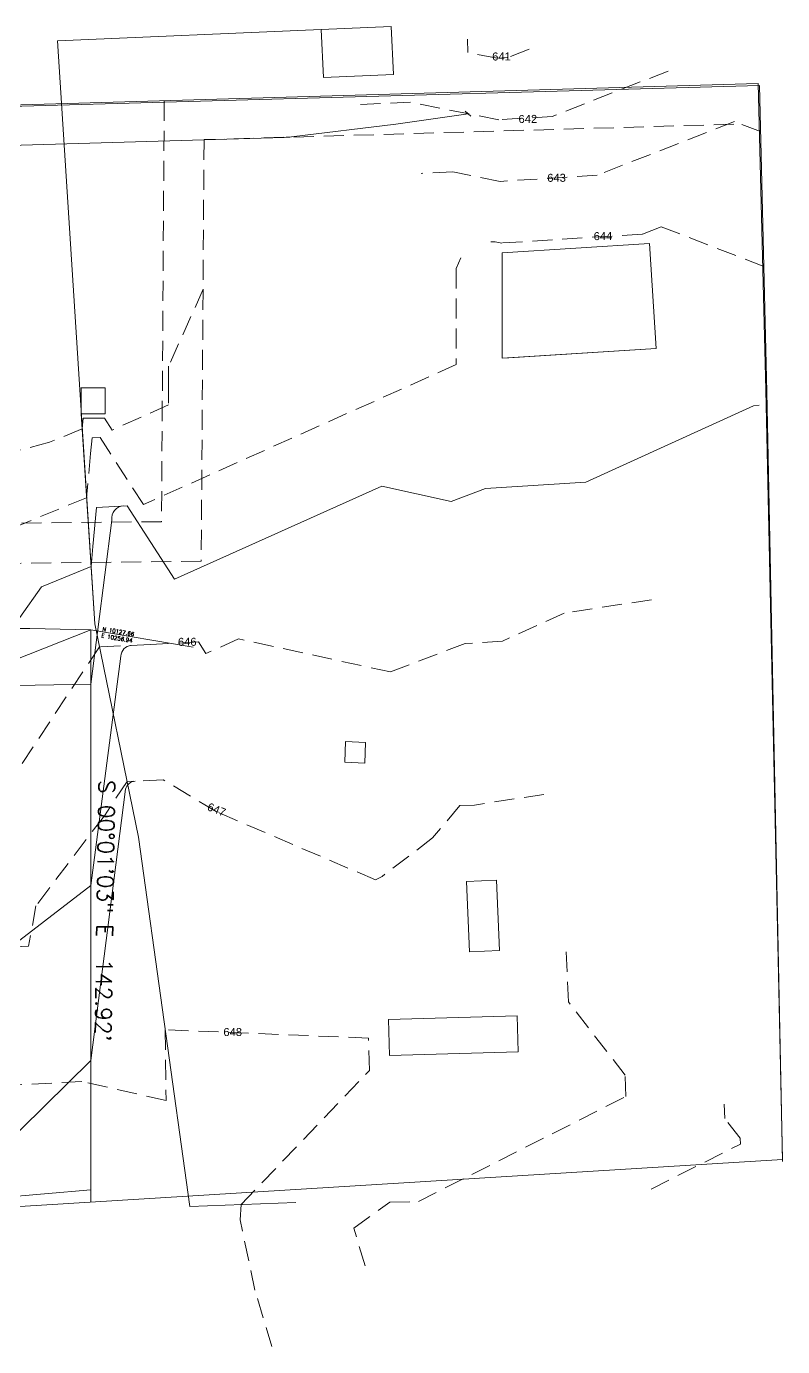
# Model space of a CAD drawing. Extents: x 9856 to 10430, y 9841 to 10512.
# Drawn here: x 10240.9 to 10429.9, y 9948.6 to 10278.4 of the extents above; entities that cross this region are included whole.
import ezdxf
from ezdxf.enums import TextEntityAlignment as Align

# ---------------------------------------------------------------- set-up
doc = ezdxf.new("R2010")
doc.units = 0
doc.header["$LTSCALE"] = 20
doc.header["$MEASUREMENT"] = 0
doc.linetypes.add('DASHED2', pattern=[0.375, 0.25, -0.125])
doc.linetypes.add('HIDDEN', pattern=[0.375, 0.25, -0.125])
doc.layers.add('CONTOURS', color=35, linetype='CONTINUOUS')
doc.layers.add('TP-SRF-FLT', color=7, linetype='CONTINUOUS')
for name, color, linetype, lineweight in [('EBLDG', 164, 'CONTINUOUS', 30), ('EBNDY', 210, 'CONTINUOUS', 100), ('EBNDY_T', 212, 'CONTINUOUS', 30), ('EC', 35, 'HIDDEN', 140), ('EFNC', 140, 'FENCELINEX', 25), ('PC', 214, 'CONTINUOUS', 53), ('PCNTR_PND', 7, 'CONTINUOUS', 100), ('PESMT', 7, 'DASHED2', 30), ('PLOT_D', 7, 'CONTINUOUS', 30)]:
    doc.layers.add(name, color=color, linetype=linetype, lineweight=lineweight)
doc.layers.add('mwn boundary', color=7, linetype='CONTINUOUS', plot=False)
doc.styles.add('ARIEL', font='swiss.ttf')
doc.styles.get("Standard").update_dxf_attribs({"font": 'simplex.shx'})
doc.linetypes.add('FENCELINEX', pattern='A,0.25,-0.1,[133,ltypeshp.shx,S=0.1,R=0,X=-0.1,Y=0],-0.1,1', length=1.45)

msp = doc.modelspace()

# ---------------------------------------------------------------- linework, layer by layer
at = {"layer": 'CONTOURS', "lineweight": 0}
for p, q in [((10422.66, 10183.61, 645), (10380.71, 10164.58, 645)), ((10424.07, 10183.82, 645), (10422.66, 10183.61, 645)), ((10329.73, 10163.54, 645), (10277.92, 10140.37, 645)), ((10347.07, 10159.75, 645), (10329.73, 10163.54, 645)), ((10355.6, 10163.01, 645), (10347.07, 10159.75, 645)), ((10380.71, 10164.58, 645), (10355.6, 10163.01, 645)), ((10266.08, 10158.7, 645), (10258.42, 10158.28, 645)), ((10277.92, 10140.37, 645), (10266.08, 10158.7, 645)), ((10258.42, 10158.28, 645), (10257.47, 10148.48, 645)), ((10257.47, 10148.48, 645), (10257.02, 10143.47, 645)), ((10257.02, 10143.47, 645), (10244.63, 10138.41, 645)), ((10244.63, 10138.41, 645), (10228.39, 10115.53, 645))]:
    msp.add_line(p, q, dxfattribs=at)
at = {"layer": 'EBLDG', "lineweight": 0}
for p, q in [((10332.07, 10278.44, -5.23), (10314.58, 10277.68, -5.23)), ((10314.58, 10277.68, -5.23), (10315.1, 10265.69, -4.59)), ((10332.07, 10278.44, -5.23), (10332.59, 10266.45, -4.59)), ((10332.59, 10266.45, -4.59), (10315.1, 10265.69, -4.59)), ((10359.77, 10221.86, -2.45), (10396.59, 10224.19, -2.03)), ((10359.81, 10195.55, -2.1), (10359.77, 10221.86, -2.45)), ((10398.25, 10197.94, -2.03), (10396.59, 10224.19, -2.03)), ((10361.43, 10195.62, -2.45), (10359.81, 10195.55, -2.1)), ((10361.43, 10195.62, -2.45), (10398.25, 10197.94, -2.03)), ((10254.59, 10181.67, -3.01), (10254.59, 10188.16, -3.41)), ((10254.59, 10188.16, -3.41), (10260.59, 10188.16, -3.41)), ((10260.59, 10181.67, -3.01), (10260.59, 10188.16, -3.41)), ((10254.59, 10181.67, -3.01), (10260.59, 10181.67, -3.01)), ((10320.66, 10099.78, 0.22), (10320.45, 10094.6, 0.03)), ((10325.66, 10099.57, 0.22), (10320.66, 10099.78, 0.22)), ((10325.66, 10099.57, 0.22), (10325.44, 10094.39, 0.03)), ((10325.44, 10094.39, 0.03), (10320.45, 10094.6, 0.03)), ((10350.89, 10064.85, 1.36), (10358.38, 10065.17, 1.36)), ((10351.63, 10047.25, 1.25), (10350.89, 10064.85, 1.36)), ((10359.13, 10047.56, 1.25), (10358.38, 10065.17, 1.36)), ((10351.63, 10047.25, 1.25), (10359.13, 10047.56, 1.25)), ((10331.36, 10030.37, 1.76), (10363.55, 10031.24, 1.57)), ((10331.36, 10030.37, 1.76), (10331.6, 10021.37, 1.76)), ((10363.79, 10022.24, 1.57), (10363.55, 10031.24, 1.57)), ((10331.6, 10021.37, 1.76), (10363.79, 10022.24, 1.57))]:
    msp.add_line(p, q, dxfattribs=at)
at = {"layer": 'EBNDY', "lineweight": 0}
for p, q in [((9968.01, 10250.87), (10423.8, 10264.19)), ((10423.8, 10264.19), (10425.67, 10187.68)), ((10425.67, 10187.68), (10429.87, 9995.38)), ((10256.94, 10127.66), (10256.98, 9984.74)), ((10429.87, 9995.38), (9965.72, 9966.81))]:
    msp.add_line(p, q, dxfattribs=at)
msp.add_arc((10236.01, 9516.77), 611.25, 88.03766, 99.45722, dxfattribs=at)
at = {"layer": 'EC', "lineweight": 0}
for p, q in [((10351.23, 10271.93, 641), (10351.09, 10275.28, 641)), ((10358.54, 10270.48, 641), (10351.23, 10271.93, 641)), ((10361.06, 10270.64, 641), (10358.54, 10270.48, 641)), ((10366.52, 10272.78, 641), (10361.06, 10270.64, 641)), ((10401.29, 10267.28, 642), (10372.3, 10255.94, 642)), ((10336.84, 10259.48, 642), (10322.08, 10258.84, 642)), ((10358.93, 10255.1, 642), (10336.84, 10259.48, 642)), ((10372.3, 10255.94, 642), (10358.93, 10255.1, 642)), ((10417.85, 10254.67, 643), (10383.55, 10241.24, 643)), ((10424.4, 10252.14, 643), (10417.85, 10254.67, 643)), ((10347.45, 10242.07, 643), (10339.53, 10241.72, 643)), ((10359.32, 10239.71, 643), (10347.45, 10242.07, 643)), ((10383.55, 10241.24, 643), (10359.32, 10239.71, 643)), ((10399.52, 10228.39, 644), (10394.79, 10226.54, 644)), ((10425.19, 10218.49, 644), (10399.52, 10228.39, 644)), ((10358.07, 10224.65, 644), (10356.98, 10224.6, 644)), ((10359.71, 10224.32, 644), (10358.07, 10224.65, 644)), ((10394.79, 10226.54, 644), (10359.71, 10224.32, 644)), ((10349.47, 10220.61, 644), (10348.27, 10217.95, 644)), ((10348.27, 10217.95, 644), (10348.3, 10194.69, 644)), ((10285.07, 10212.8, 643), (10276.4, 10193.53, 643)), ((10348.3, 10194.69, 644), (10348.3, 10193.94, 644)), ((10348.3, 10193.94, 644), (10270.11, 10158.98, 644)), ((10276.4, 10193.53, 643), (10276.41, 10189.33, 643)), ((10276.41, 10189.33, 643), (10276.4, 10183.88, 643)), ((10276.4, 10183.88, 643), (10262.3, 10177.58, 643)), ((10255.07, 10180.57, 643), (10254.83, 10177.89, 643)), ((10259.76, 10180.57, 643), (10255.07, 10180.57, 643)), ((10260.35, 10180.6, 643), (10259.76, 10180.57, 643)), ((10262.3, 10177.58, 643), (10260.35, 10180.6, 643)), ((10254.83, 10177.89, 643), (10246.61, 10174.53, 643)), ((10257.29, 10175.63, 644), (10256.91, 10171.71, 644)), ((10259.28, 10175.74, 644), (10257.29, 10175.63, 644)), ((10270.11, 10158.98, 644), (10259.28, 10175.74, 644)), ((10246.61, 10174.53, 643), (10221.26, 10167.88, 643)), ((10256.91, 10171.71, 644), (10255.92, 10160.68, 644)), ((10255.92, 10160.68, 644), (10228.61, 10149.53, 644)), ((10397.15, 10135.19, 646), (10375.29, 10131.86, 646)), ((10375.29, 10131.86, 646), (10359.84, 10124.85, 646)), ((10293.92, 10125.43, 646), (10285.73, 10121.77, 646)), ((10331.91, 10117.15, 646), (10293.92, 10125.43, 646)), ((10259.1, 10123.46, 646), (10239.74, 10094.16, 646)), ((10271.85, 10124, 646), (10259.1, 10123.46, 646)), ((10283.86, 10124.67, 646), (10271.85, 10124, 646)), ((10285.73, 10121.77, 646), (10283.86, 10124.67, 646)), ((10350.58, 10124.28, 646), (10331.91, 10117.15, 646)), ((10359.84, 10124.85, 646), (10350.58, 10124.28, 646)), ((10266.01, 10089.81, 647), (10260.35, 10081.25, 647)), ((10275.04, 10090.19, 647), (10266.01, 10089.81, 647)), ((10288.33, 10082.27, 647), (10275.04, 10090.19, 647)), ((10370.23, 10086.56, 647), (10352.87, 10083.92, 647)), ((10349.23, 10083.77, 647), (10342.41, 10075.69, 647)), ((10352.87, 10083.92, 647), (10349.23, 10083.77, 647)), ((10260.35, 10081.25, 647), (10243.25, 10058.72, 647)), ((10328.14, 10065.22, 647), (10288.33, 10082.27, 647)), ((10342.41, 10075.69, 647), (10329.78, 10066.08, 647)), ((10329.78, 10066.08, 647), (10328.14, 10065.22, 647)), ((10243.25, 10058.72, 647), (10241.41, 10048.63, 647)), ((10241.41, 10048.63, 647), (10234.98, 10048.3, 647)), ((10376.34, 10034.74, 647), (10375.78, 10048.06, 647)), ((10390.57, 10016.42, 647), (10376.34, 10034.74, 647)), ((10326.37, 10025.68, 648), (10275.56, 10027.77, 648)), ((10275.56, 10027.77, 648), (10275.76, 10010.12, 648)), ((10326.59, 10017.59, 648), (10326.37, 10025.68, 648)), ((10294.55, 9984.1, 648), (10326.59, 10017.59, 648)), ((10254.73, 10014.85, 648), (10236.66, 10013.93, 648)), ((10275.76, 10010.12, 648), (10254.73, 10014.85, 648)), ((10390.71, 10011.09, 647), (10390.57, 10016.42, 647)), ((10338.85, 9984.88, 647), (10390.71, 10011.09, 647)), ((10415.48, 10005.59, 646), (10415.33, 10009.18, 646)), ((10419.31, 10000.66, 646), (10415.48, 10005.59, 646)), ((10419.35, 9999.23, 646), (10419.31, 10000.66, 646)), ((10397.03, 9987.95, 646), (10419.35, 9999.23, 646)), ((10294.28, 9980.29, 648), (10294.55, 9984.1, 648)), ((10322.69, 9978.21, 647), (10331.71, 9984.69, 647)), ((10331.71, 9984.69, 647), (10338.85, 9984.88, 647)), ((10297.99, 9962.74, 648), (10294.28, 9980.29, 648)), ((10325.51, 9968.82, 647), (10322.69, 9978.21, 647)), ((10302.23, 9948.62, 648), (10297.99, 9962.74, 648))]:
    msp.add_line(p, q, dxfattribs=at)
at = {"layer": 'EFNC', "lineweight": 0}
for p, q in [((10248.66, 10274.82, -7.71), (10314.58, 10277.68, -5.23)), ((10248.66, 10274.82, -7.71), (10257.93, 10129.2, -0.36)), ((10257.93, 10129.2, -0.36), (10268.86, 10075.91, 1.22)), ((10268.86, 10075.91, 1.22), (10281.69, 9983.64, 2.35)), ((10281.69, 9983.64, 2.35), (10308.18, 9984.58, 1.24))]:
    msp.add_line(p, q, dxfattribs=at)
at = {"layer": 'mwn boundary', "lineweight": 0}
for p, q in [((10424.13, 10263.67), (9952.62, 10250.42)), ((9968.33, 10250.86), (10424.13, 10263.67)), ((10425.92, 10187.16), (10424.13, 10263.67)), ((10425.92, 10187.16), (10429.9, 9994.85))]:
    msp.add_line(p, q, dxfattribs=at)
at = {"layer": 'PC', "lineweight": 0}
for p, q in [((10333.2, 10254), (10351.28, 10256.62)), ((10307.13, 10250.86), (10333.2, 10254)), ((10054.94, 10243.4), (10305.32, 10250.72)), ((10256.94, 10114.1), (10262.19, 10155.12)), ((10256.96, 10063.81), (10264.44, 10121.09)), ((10220.15, 10113.48), (10256.94, 10114.1)), ((10256.97, 10020.06), (10265.65, 10087.85)), ((10232.96, 10045.35), (10256.96, 10063.81)), ((10222.98, 9986.64), (10256.97, 10020.06)), ((10183.09, 9981.44), (10256.98, 9987.74))]:
    msp.add_line(p, q, dxfattribs=at)
for centre, radius, start, end in [((10304.74, 10270.71), 20, 271.6744, 276.8653), ((10265.3, 10155.52), 3.13, 92.8907, 187.4527), ((10267.27, 10120.97), 2.83, 93.6086, 177.5612), ((10268.25, 10087.23), 2.67, 93.4476, 166.5697)]:
    msp.add_arc(centre, radius, start, end, dxfattribs=at)
at = {"layer": 'PCNTR_PND', "lineweight": 0}
msp.add_line((10350.58, 10257.22), (10351.98, 10256.01), dxfattribs=at)
at = {"layer": 'PESMT', "lineweight": 0}
for p, q in [((10275.32, 10259.85, 0), (10274.63, 10154.7, -0.01)), ((10285.26, 10250.14), (10419.38, 10254.06)), ((10285.26, 10250.14, 0), (10284.56, 10144.8, 0)), ((10274.63, 10154.7), (10229.48, 10154.24)), ((10284.56, 10144.8), (10229.58, 10144.24))]:
    msp.add_line(p, q, dxfattribs=at)
at = {"layer": 'PLOT_D', "lineweight": 0}
for p, q in [((10174.15, 10095.03, 639.99), (10256.94, 10127.66, 639.99)), ((10256.94, 10127.66, 639.99), (10282.58, 10123.37, 639.99))]:
    msp.add_line(p, q, dxfattribs=at)
at = {"layer": 'TP-SRF-FLT', "lineweight": 0}
for p, q in [((10314.58, 10277.68, 641.6), (10332.07, 10278.44, 641.6)), ((10315.1, 10265.69, 641.6), (10314.58, 10277.68, 641.6)), ((10332.07, 10278.44, 641.6), (10332.59, 10266.45, 641.6)), ((10332.59, 10266.45, 641.6), (10315.1, 10265.69, 641.6)), ((10396.59, 10224.19, 644.16), (10359.77, 10221.86, 644.16)), ((10359.77, 10221.86, 644.16), (10359.81, 10195.55, 644.16)), ((10398.25, 10197.94, 644.16), (10396.59, 10224.19, 644.16)), ((10359.81, 10195.55, 644.16), (10398.25, 10197.94, 644.16)), ((10254.59, 10181.67, 642.78), (10254.59, 10188.16, 642.78)), ((10254.59, 10188.16, 642.78), (10260.59, 10188.16, 642.78)), ((10260.59, 10188.16, 642.78), (10260.59, 10181.67, 642.78)), ((10260.59, 10181.67, 642.78), (10254.59, 10181.67, 642.78)), ((10257.93, 10129.2, 645.83), (10254.59, 10181.67, 643.18)), ((10268.86, 10075.91, 647.41), (10257.93, 10129.2, 645.83)), ((10281.69, 9983.64, 648.54), (10268.86, 10075.91, 647.41)), ((10350.89, 10064.85, 647.44), (10358.38, 10065.17, 647.44)), ((10351.63, 10047.25, 647.44), (10350.89, 10064.85, 647.44)), ((10358.38, 10065.17, 647.44), (10359.13, 10047.56, 647.44)), ((10359.13, 10047.56, 647.44), (10351.63, 10047.25, 647.44)), ((10331.36, 10030.37, 647.94), (10363.55, 10031.24, 647.94)), ((10331.6, 10021.37, 647.94), (10331.36, 10030.37, 647.94)), ((10363.55, 10031.24, 647.94), (10363.79, 10022.24, 647.94)), ((10363.79, 10022.24, 647.94), (10331.6, 10021.37, 647.94)), ((10308.18, 9984.58, 647.43), (10281.69, 9983.64, 648.54))]:
    msp.add_line(p, q, dxfattribs=at)

# ---------------------------------------------------------------- texts
at = {"layer": 'EBNDY_T', "lineweight": 0}
msp.add_text('S 00%%D01\'03" E  142.92\'', height=4, rotation=269.1863, dxfattribs=at).set_placement((10258.5, 10057.54), align=Align.CENTER)
at = {"layer": 'EC', "lineweight": 0, "style": 'ARIEL'}
for s, rotation, p in [('641', 0.2293, (10357.3, 10269.91)), ('642', 0.2293, (10363.88, 10254.31)), ('643', 0.2293, (10371.06, 10239.6)), ('644', 0.2293, (10382.67, 10225.04)), ('646', 0.2293, (10278.74, 10123.68)), ('647', 338.6811, (10285.87, 10082.7)), ('648', 0.2293, (10290.11, 10026.19))]:
    msp.add_text(s, height=2, rotation=rotation, dxfattribs=at).set_placement(p)
at = {"layer": 'PLOT_D', "lineweight": 0}
for s, p in [('E 10256.94', (10259.51, 10125.77, 639.99)), ('N 10127.66', (10259.79, 10127.41, 639.99))]:
    msp.add_text(s, height=1, rotation=350.5141, dxfattribs=at).set_placement(p)

doc.saveas('drawing.dxf')
